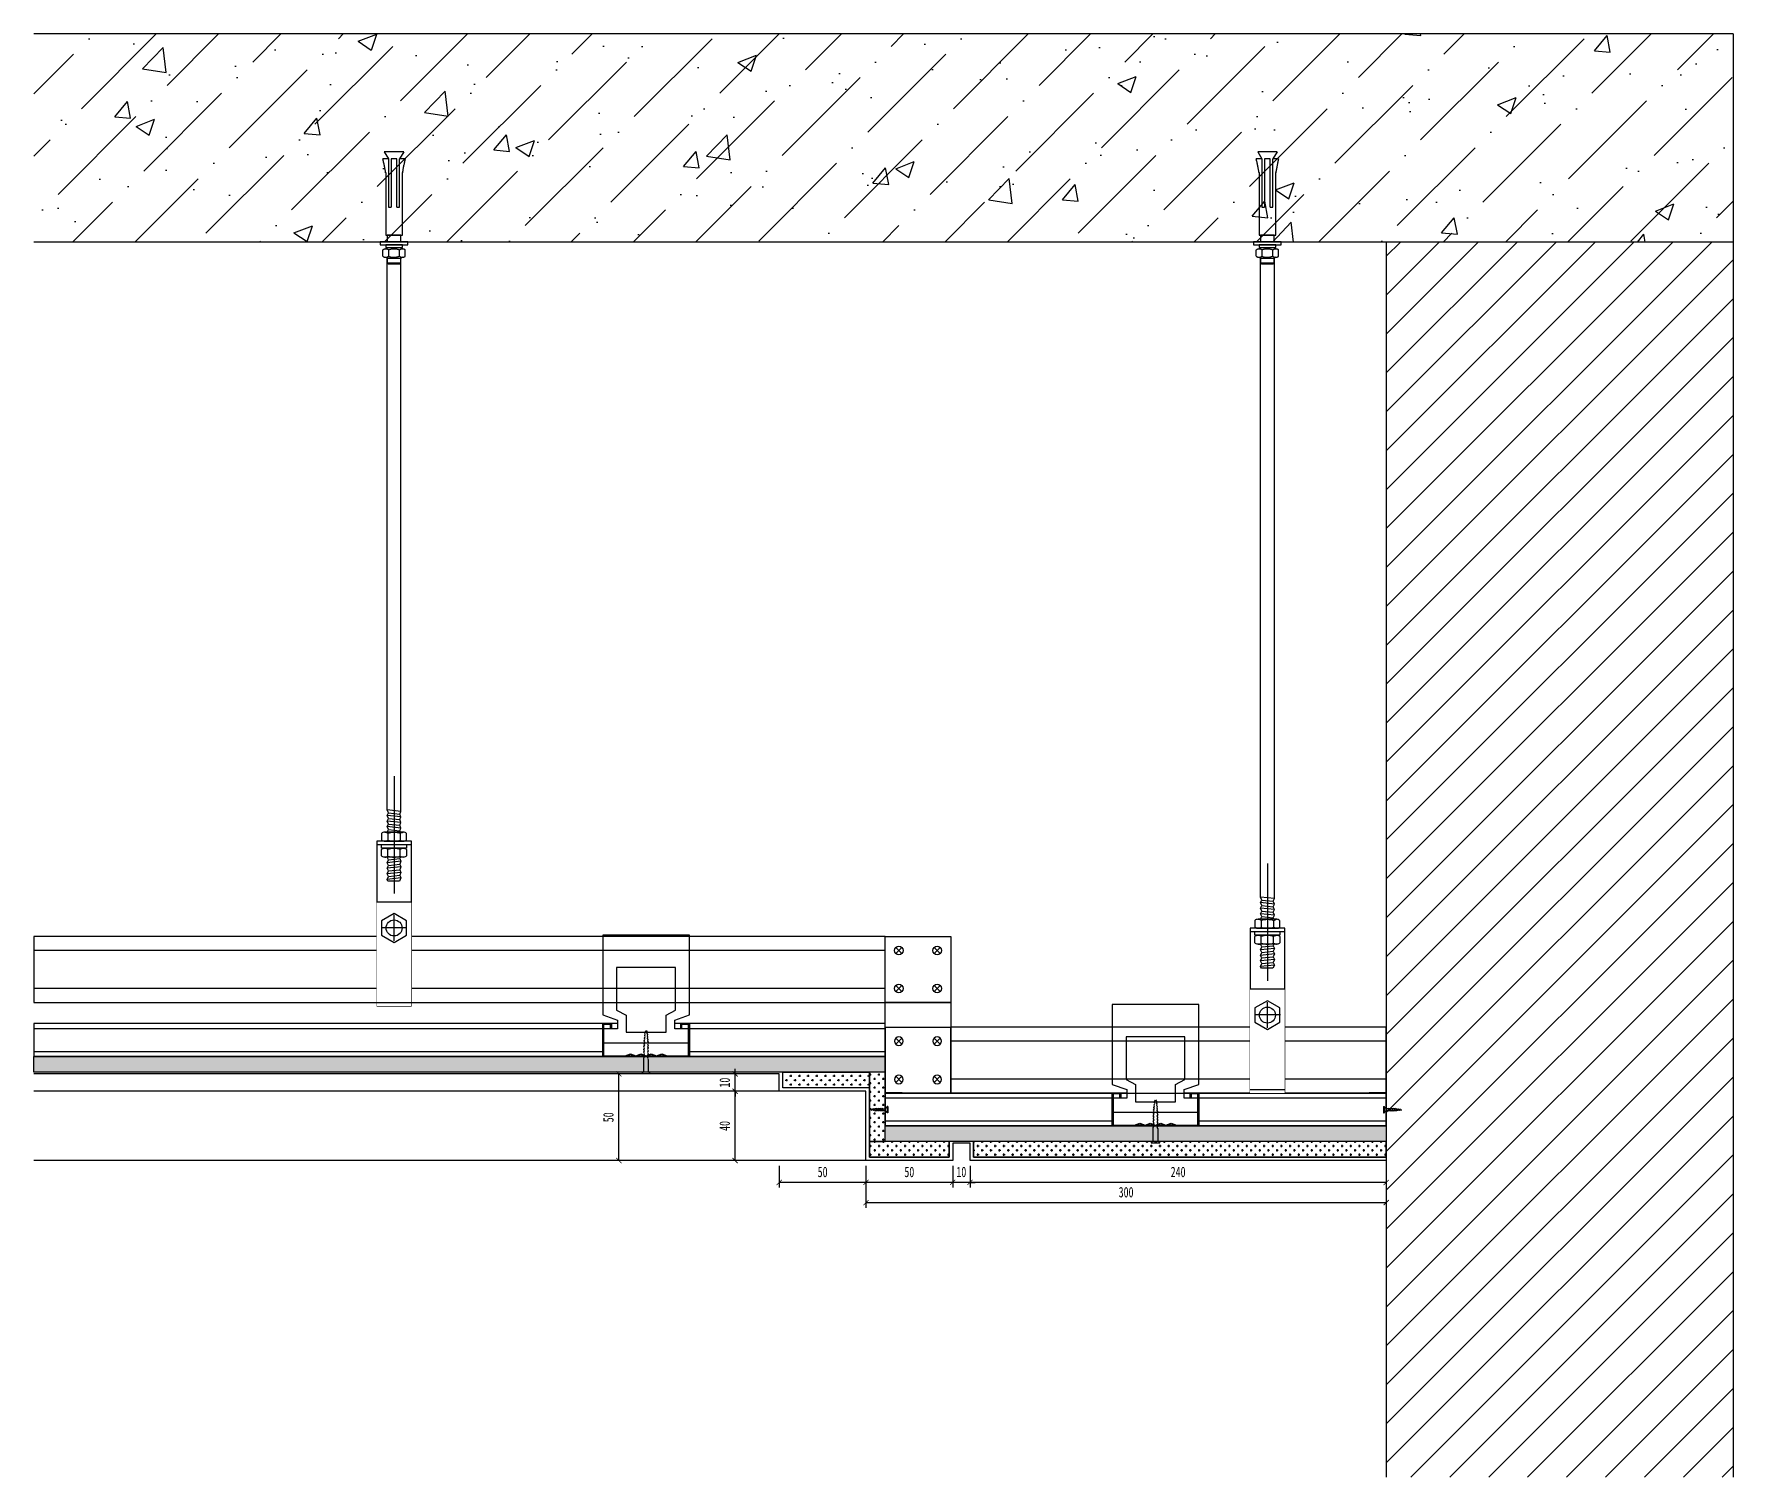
# Model space of a CAD drawing. Header units: millimetres. Extents: x 413534 to 445094, y -245300 to -235817.
# Drawn here: x 427198 to 428177, y -238644 to -237811 of the extents above; entities that cross this region are included whole.
import ezdxf

# ---------------------------------------------------------------- set-up
doc = ezdxf.new("R2010")
doc.units = ezdxf.units.MM
doc.header["$LTSCALE"] = 150
doc.header["$MEASUREMENT"] = 0
for name, pattern in [('CENTER', [50.8, 31.75, -6.35, 6.35, -6.35]), ('DASH', [0.35, 0.25, -0.1]), ('DASHEDX2', [38.1, 25.4, -12.7])]:
    doc.linetypes.add(name, pattern=pattern)
doc.layers.get('Defpoints').update_dxf_attribs({"color": 6})
for name, color, linetype in [('4-Fine(立面细线)', 251, 'Continuous'), ('D-节点填充', 250, 'Continuous'), ('D-造型细线', 146, 'Continuous'), ('E-楼板、墙体', 6, 'Continuous'), ('E-立面造型线', 3, 'Continuous'), ('E-顶面轮廓线', 4, 'Continuous')]:
    doc.layers.add(name, color=color, linetype=linetype)
doc.styles.add('DIM', font='', dxfattribs={"width": 0.7})
doc.styles.get('DIM').set_extended_font_data('SimSun')
doc.dimstyles.new('3', dxfattribs={"dimscale": 3, "dimtxt": 2, "dimasz": 1, "dimexe": 1, "dimexo": 1, "dimgap": 1, "dimtad": 1, "dimdec": 0, "dimzin": 0, "dimdsep": 46, "dimtxsty": 'DIM', "dimblk": 'ARCHTICK', "dimcen": 0, "dimclrd": 5, "dimclre": 5, "dimclrt": 35, "dimadec": 0, "dimazin": 0, "dimtfac": 0.5, "dimtdec": 0, "dimtix": 1, "dimtmove": 2, "dimatfit": 2, "dimldrblk": 'A', "dimfxl": 0, "dimtolj": 1, "dimtzin": 0, "dimlwd": -1, "dimlwe": -1, "dimarcsym": 0})

# ---------------------------------------------------------------- blocks, each defined once
blk = doc.blocks.new('*U39')
at = {"layer": 'D-节点填充'}
h = blk.add_hatch(dxfattribs=at)
h.set_pattern_fill('CROSS,_O', color=256, scale=10)
h.set_pattern_definition([(0, (432.3476, 412.277), (2.5, 2.5), [1.25, -3.75]), (90, (432.9726, 411.652), (-2.5, 2.5), [1.25, -3.75])])
h.paths.add_polyline_path([(0, 9), (0, 0), (289, 0), (289, 9)])
blk.add_lwpolyline([(0, 9), (0, 0), (289, 0), (289, 9)], close=True)
blk = doc.blocks.new('*U37')
at = {"layer": 'D-节点填充'}
h = blk.add_hatch(dxfattribs=at)
h.set_pattern_fill('CROSS,_O', color=256, scale=10)
h.set_pattern_definition([(0, (634.1236, 412.277), (2.5, 2.5), [1.25, -3.75]), (90, (634.7486, 411.652), (-2.5, 2.5), [1.25, -3.75])])
h.paths.add_polyline_path([(0, 9), (0, 0), (490.78, 0), (490.78, 9)])
blk.add_lwpolyline([(0, 9), (0, 0), (490.78, 0), (490.78, 9)], close=True)
blk = doc.blocks.new('*U38')
at = {"layer": 'D-节点填充'}
h = blk.add_hatch(dxfattribs=at)
h.set_pattern_fill('CROSS,_O', color=256, scale=10)
h.set_pattern_definition([(0, (193.3464, 412.277), (2.5, 2.5), [1.25, -3.75]), (90, (193.9714, 411.652), (-2.5, 2.5), [1.25, -3.75])])
h.paths.add_polyline_path([(0, 9), (0, 0), (50, 0), (50, 9)])
blk.add_lwpolyline([(0, 9), (0, 0), (50, 0), (50, 9)], close=True)
blk = doc.blocks.new('*U40')
at = {"layer": 'D-节点填充'}
h = blk.add_hatch(dxfattribs=at)
h.set_pattern_fill('CROSS,_O', color=256, scale=10)
h.set_pattern_definition([(0, (183.3464, 412.277), (2.5, 2.5), [1.25, -3.75]), (90, (183.9714, 411.652), (-2.5, 2.5), [1.25, -3.75])])
h.paths.add_polyline_path([(0, 9), (0, 0), (40, 0), (40, 9)])
blk.add_lwpolyline([(0, 9), (0, 0), (40, 0), (40, 9)], close=True)
blk = doc.blocks.new('*U41')
at = {"layer": 'D-节点填充'}
h = blk.add_hatch(dxfattribs=at)
h.set_pattern_fill('CROSS,_O', color=256, scale=10)
h.set_pattern_definition([(0, (189.3464, 412.277), (2.5, 2.5), [1.25, -3.75]), (90, (189.9714, 411.652), (-2.5, 2.5), [1.25, -3.75])])
h.paths.add_polyline_path([(0, 9), (0, 0), (46, 0), (46, 9)])
blk.add_lwpolyline([(0, 9), (0, 0), (46, 0), (46, 9)], close=True)
blk = doc.blocks.new('*U42')
at = {"layer": 'D-节点填充'}
h = blk.add_hatch(dxfattribs=at)
h.set_pattern_fill('CROSS,_O', color=256, scale=10)
h.set_pattern_definition([(0, (381.3476, 412.277), (2.5, 2.5), [1.25, -3.75]), (90, (381.9726, 411.652), (-2.5, 2.5), [1.25, -3.75])])
h.paths.add_polyline_path([(0, 9), (0, 0), (238, 0), (238, 9)])
blk.add_lwpolyline([(0, 9), (0, 0), (238, 0), (238, 9)], close=True)
blk = doc.blocks.new('*U43')
blk.add_lwpolyline([(0, 0), (490.78, 0), (490.78, 19), (0, 19)], close=True)
at = {"color": 251, "linetype": 'DASH', "ltscale": 25}
for points in [[(490.78, 16), (0, 16)], [(0, 3), (490.78, 3)]]:
    blk.add_lwpolyline(points, dxfattribs=at)
blk = doc.blocks.new('A$C2A732D7B')
blk.add_wipeout([(25, 10), (25, 29), (20, 29), (20, 26), (16.5, 25.99), (16.5, 31), (25, 34), (25, 80), (-25, 80), (-25, 34), (-16.5, 31), (-16.5, 26), (-20, 26), (-20, 29), (-25, 29), (-25, 10), (-12, 10), (-9, 11), (-6, 10), (-3, 11), (0, 10), (3, 11), (6, 10), (9, 11), (12, 10)])
for points in [[(-25, 80), (-25, 34), (-16.5, 31), (-16.5, 26), (-24.5, 26), (-24.5, 18), (24.5, 18), (24.5, 26), (16.5, 26), (16.5, 31), (25, 34), (25, 80)], [(20.5, 26), (20, 26), (20, 29), (25, 29), (25, 10), (12, 10), (9, 11), (6, 10), (3, 11), (0, 10), (-3, 11), (-6, 10), (-9, 11), (-12, 10), (-25, 10), (-25, 29), (-20, 29), (-20, 26), (-20.5, 26), (-20.5, 28.5), (-24.5, 28.5), (-24.5, 10.5), (-12.08, 10.5), (-9, 11.53), (-6, 10.53), (-3, 11.53), (0, 10.53), (3, 11.53), (6, 10.53), (9, 11.53), (12.08, 10.5), (24.5, 10.5), (24.5, 28.5), (20.5, 28.5)]]:
    blk.add_lwpolyline(points, close=True)
at = {"color": 251}
blk.add_lwpolyline([(-17, 61.32), (-17, 36.86), (-11.5, 33.86), (-11.5, 24), (11.5, 24), (11.5, 33.86), (17, 36.86), (17, 61.32)], close=True, dxfattribs=at)
at = {"color": 251, "ltscale": 0.1}
blk.add_lwpolyline([(-1.17, 17.46), (-0.71, 18.43), (-1.07, 19.07), (-0.65, 20.01), (-0.91, 20.65), (-0.6, 21.51), (-0.8, 22.17), (-0.48, 23.03), (-0.73, 23.67), (0, 25), (0.64, 24.18), (0.47, 23.38), (0.75, 22.74), (0.55, 21.93), (0.87, 21.31), (0.7, 20.51), (1.03, 19.85), (0.74, 18.96), (1.16, 18.31), (0.77, 17.35), (1.25, 16.67), (0.86, 15.7), (1.25, 15), (0.83, 14.04), (1.25, 13.33), (0.83, 12.37), (1.25, 11.67), (0.83, 10.7), (1.25, 9.99), (0.83, 9.06), (1.25, 8.33), (1.25, 1.38), (2.5, 0), (-2.5, 0), (-1.25, 1.38), (-1.25, 9.14), (-1.25, 9.14), (-0.83, 10.1), (-1.25, 10.8), (-0.83, 11.77), (-1.25, 12.47), (-0.83, 13.44), (-1.25, 14.14), (-0.83, 15.13), (-1.25, 15.82), (-0.74, 16.79)], close=True, dxfattribs=at)
blk = doc.blocks.new('*U44')
at = {"color": 251, "linetype": 'DASH', "ltscale": 25}
for p, q in [((0, 30), (490.78, 30)), ((0, 8), (490.78, 8))]:
    blk.add_line(p, q, dxfattribs=at)
blk.add_lwpolyline([(0, 38), (490.78, 38), (490.78, 0), (0, 0)], close=True)
blk = doc.blocks.new('*U31')
at = {"ltscale": 0.3}
for p, q in [((-4, 111), (-4, 428.64)), ((4, 110.2), (4, 428.64))]:
    blk.add_line(p, q, dxfattribs=at)
for p, q in [((4, 110.2), (-4, 111)), ((4, 107), (-4, 107.8)), ((-3.24, 109.32), (3.24, 108.67)), ((4, 103.8), (-4, 104.6)), ((4, 100.6), (-4, 101.4)), ((-3.24, 106.12), (3.24, 105.47)), ((-3.24, 102.92), (3.24, 102.27)), ((-3.24, 99.72), (3.24, 99.07)), ((10, 91), (-10, 91)), ((-3.6, 97.57), (-3.6, 93.62)), ((-3.6, 84.43), (-3.6, 88.38)), ((3.6, 97.57), (3.6, 93.62)), ((3.6, 84.43), (3.6, 88.38)), ((4, 81.4), (-4, 80.6)), ((-3.24, 82.28), (3.24, 82.93)), ((-3.24, 79.08), (3.24, 79.73)), ((4, 78.2), (-4, 77.4)), ((4, 75), (-4, 74.2)), ((4, 71.8), (-4, 71)), ((3.18, 70), (-3.5, 70)), ((-3.24, 75.88), (3.24, 76.53)), ((-3.24, 72.68), (3.24, 73.33))]:
    blk.add_line(p, q)
for points in [[(-4, 98.2), (-3.24, 99.72), (-4, 101.4), (-3.24, 102.92), (-4, 104.6), (-3.24, 106.12), (-4, 107.8), (-3.24, 109.32), (-4, 111)], [(3.64, 98.2), (3.24, 99.07), (4, 100.6), (3.24, 102.27), (4, 103.8), (3.24, 105.47), (4, 107), (3.24, 108.67), (4, 110.2)], [(7.2, 91), (7.2, 89), (-7.2, 89), (-7.2, 91)], [(-3.5, 70), (-4, 71), (-3.24, 72.68), (-4, 74.2), (-3.24, 75.88), (-4, 77.4), (-3.24, 79.08), (-4, 80.6), (-3.24, 82.28), (-4, 83.8)], [(3.64, 83.8), (3.24, 82.93), (4, 81.4), (3.24, 79.73), (4, 78.2), (3.24, 76.53), (4, 75), (3.24, 73.33), (4, 71.8), (3.18, 70)]]:
    blk.add_lwpolyline(points)
for points in [[(3.64, 98.2), (-4, 98.2), (-5.42, 98.2, 0.22641), (-7.2, 97.47), (-7.2, 93.73, 0.193582), (-5.26, 93), (-3.4, 93), (3.4, 93), (5.26, 93, 0.201578), (7.2, 93.73), (7.2, 97.47, 0.203722), (5.42, 98.2)], [(3.64, 83.8), (-4, 83.8), (-5.42, 83.8, -0.22641), (-7.2, 84.53), (-7.2, 88.27, -0.193582), (-5.27, 89), (-3.4, 89), (3.4, 89), (5.26, 89, -0.201578), (7.2, 88.27), (7.2, 84.53, -0.203722), (5.42, 83.8)]]:
    blk.add_lwpolyline(points, format="xyb", close=True)
for points in [[(-5.26, 98.2, -0.219294), (-3.6, 97.57, -0.173205), (3.6, 97.57, -0.102242), (5.26, 98.2)], [(-5.27, 89, -0.219294), (-3.6, 88.38, -0.173205), (3.6, 88.38, -0.102242), (5.26, 89)], [(-5.26, 93, 0.219294), (-3.6, 93.62, 0.173205), (3.6, 93.62, 0.102242), (5.26, 93)], [(-5.27, 83.8, 0.219294), (-3.6, 84.43, 0.173205), (3.6, 84.43, 0.102242), (5.26, 83.8)]]:
    blk.add_lwpolyline(points, format="xyb")
blk.add_lwpolyline([(10, -2), (10, 93), (-10, 93), (-10, -2)], close=True)
blk.add_wipeout([(-10, 58), (10, 58), (10, -2), (-10, -2)])
at = {"color": 251, "linetype": 'CENTER', "ltscale": 3}
for p, q in [((0, 130.44), (0, 62.8)), ((0, 35.55), (0, 50.45)), ((7.45, 43), (-7.45, 43))]:
    blk.add_line(p, q, dxfattribs=at)
blk.add_line((-10, 58), (10, 58))
at = {"color": 251, "linetype": 'DASH', "ltscale": 15}
blk.add_line((-10, 0), (10, 0), dxfattribs=at)
blk.add_lwpolyline([(0, 51.26), (-7.2, 47.1), (-7.2, 38.78), (0, 34.62), (7.2, 38.78), (7.2, 47.1)], close=True)
blk.add_circle((0, 42.94), 4.62)
blk = doc.blocks.new('g434t')
at = {"layer": '4-Fine(立面细线)', "color": 251, "linetype": 'DASHEDX2', "ltscale": 0.02}
for p, q in [((2366.1, 1133.6), (2366.1, 1119.6)), ((2366.1, 1133.6), (2371.1, 1130.6)), ((2371.1, 1134.6), (2371.1, 1130.6)), ((2406.1, 1130.6), (2371.1, 1130.6)), ((2406.1, 1128.6), (2371.1, 1128.6)), ((2371.1, 1128.6), (2371.1, 1124.6)), ((2426.1, 1132.6), (2381.1, 1132.6)), ((2406.1, 1128.6), (2406.1, 1130.6)), ((2426.1, 1120.6), (2426.1, 1132.6)), ((2436.1, 1132.6), (2435.1, 1132)), ((2441.5, 1134.6), (2436.8, 1134.6)), ((2441.4, 1130.6), (2436.8, 1130.6)), ((2442.1, 1132.6), (2443.1, 1131.6)), ((2446.1, 1131.6), (2443.1, 1131.6)), ((2443.1, 1131.6), (2443.1, 1121.6)), ((2447.1, 1130.6), (2446.1, 1131.6)), ((2446.1, 1121.6), (2446.1, 1131.6)), ((2447.1, 1130.6), (2447.1, 1122.6)), ((2366.1, 1119.6), (2371.1, 1122.6)), ((2371.1, 1124.6), (2406.1, 1124.6)), ((2371.1, 1122.6), (2406.1, 1122.6)), ((2371.1, 1122.6), (2371.1, 1118.6)), ((2381.1, 1120.6), (2426.1, 1120.6)), ((2406.1, 1122.6), (2406.1, 1124.6)), ((2436.1, 1120.6), (2435.1, 1121.2)), ((2436.8, 1122.6), (2441.5, 1122.6)), ((2441.4, 1118.6), (2436.8, 1118.6)), ((2442.1, 1120.6), (2443.1, 1121.6)), ((2443.1, 1121.6), (2446.1, 1121.6)), ((2447.1, 1122.6), (2446.1, 1121.6))]:
    blk.add_line(p, q, dxfattribs=at)
for points in [[(2431.1, 1121.6), (2431.1, 1131.6), (2426.1, 1131.6), (2426.1, 1121.6)], [(2431.1, 1116.6), (2433.1, 1116.6), (2433.1, 1136.6), (2431.1, 1136.6)], [(2433.1, 1120.6), (2435.1, 1120.6), (2435.1, 1132.6), (2433.1, 1132.6)]]:
    blk.add_lwpolyline(points, close=True, dxfattribs=at)
for centre, radius, start, end in [((2405.9, 1282.3), 151.7, 256.7643, 260.6158), ((2439.5, 1132.7), 3.34, 144.3427, 217.9547), ((2448.4, 1126.5), 12.2, 160.3368, 198.504), ((2438.8, 1132.7), 3.34, 322.0453, 35.6573), ((2429.9, 1126.5), 12.2, 341.496, 19.6632), ((2405.9, 970.9), 151.7, 99.3842, 103.2357), ((2439.5, 1120.7), 3.34, 144.3427, 217.9547), ((2438.8, 1120.7), 3.34, 322.0453, 35.6573)]:
    blk.add_arc(centre, radius, start, end, dxfattribs=at)
blk = doc.blocks.new('*U46')
blk.add_lwpolyline([(0, 0), (289, 0), (289, 19), (0, 19)], close=True)
at = {"color": 251, "linetype": 'DASH', "ltscale": 25}
for points in [[(289, 16), (0, 16)], [(0, 3), (289, 3)]]:
    blk.add_lwpolyline(points, dxfattribs=at)
blk = doc.blocks.new('A$C0A182371')
at = {"color": 251}
for p, q in [((6.23, 28.23), (9.77, 31.77)), ((6.23, 31.77), (9.77, 28.23)), ((28.23, 28.23), (31.77, 31.77)), ((28.23, 31.77), (31.77, 28.23)), ((6.23, 6.23), (9.77, 9.77)), ((6.23, 9.77), (9.77, 6.23)), ((28.23, 6.23), (31.77, 9.77)), ((28.23, 9.77), (31.77, 6.23))]:
    blk.add_line(p, q, dxfattribs=at)
blk.add_lwpolyline([(0, 38), (38, 38), (38, 0), (0, 0)], close=True)
for centre in [(8, 30), (30, 30), (8, 8), (30, 8)]:
    blk.add_circle(centre, 2.5)
blk = doc.blocks.new('*U47')
at = {"color": 251, "linetype": 'DASH', "ltscale": 25}
for p, q in [((0, 30), (251, 30)), ((0, 8), (251, 8))]:
    blk.add_line(p, q, dxfattribs=at)
blk.add_lwpolyline([(0, 38), (251, 38), (251, 0), (0, 0)], close=True)
blk = doc.blocks.new('QBLOCK2009062415473686')
at = {"color": 251}
for p, q in [((-1.7, 1.6), (-1.4, 1.8)), ((-1.7, 1.6), (-1.4, 1.8)), ((-1.7, 1.6), (-1.4, 1.4)), ((-1.7, 1.6), (-1.4, 1.4)), ((-1.5, 3.5), (-1.2, 3.7)), ((-1.5, 3.5), (-1.2, 3.3)), ((-1.4, 1.4), (1.3, 2.3)), ((-1.4, -0.7), (1.3, 0.2)), ((-1.2, 3.3), (1, 4)), ((-1.1, 5.5), (-0.9, 5.7)), ((-1.1, 5.5), (-0.9, 5.3)), ((-1, 2.6), (-0.9, 3.4)), ((-1, 1.8), (-1, 2.6)), ((-1, -0.2), (-1, 1.5)), ((-0.9, 5.3), (0.7, 5.8)), ((-0.8, 3.8), (-0.6, 5.4)), ((-0.7, 7.5), (-0.5, 7.7)), ((-0.7, 7.5), (-0.5, 7.3)), ((-0.6, 5.8), (-0.4, 7.3)), ((-0.5, 7.3), (0.4, 7.6)), ((-0.3, 7.7), (-0.1, 9.8)), ((0.2, 7.9), (-0.1, 9.8)), ((0.4, 6.1), (0.2, 7.5)), ((0.7, 7.7), (0.4, 8)), ((0.7, 7.7), (0.4, 7.6)), ((0.6, 4.3), (0.4, 5.7)), ((1, 5.9), (0.7, 6.2)), ((1, 5.9), (0.7, 5.8)), ((0.8, 2.6), (0.7, 3.9)), ((0.8, 2.6), (0.8, 2.4)), ((0.8, 2.1), (0.8, 0.5)), ((0.8, 0.1), (0.8, -1.6)), ((1.3, 4.2), (1, 4.4)), ((1.3, 4.2), (1, 4)), ((1.5, 2.4), (1.3, 2.7)), ((1.5, 2.4), (1.3, 2.7)), ((1.5, 2.4), (1.3, 2.3)), ((1.5, 2.4), (1.3, 2.3)), ((1.5, 0.3), (1.3, 0.6)), ((1.5, 0.3), (1.3, 0.2)), ((-3.4, -9.8), (-3.4, -9)), ((3.4, -9), (-3.4, -9)), ((3.4, -9.8), (-3.4, -9.8)), ((-1.7, -0.5), (-1.4, -0.3)), ((-1.7, -0.5), (-1.4, -0.7)), ((-1.7, -2.5), (-1.4, -2.4)), ((-1.7, -2.5), (-1.4, -2.4)), ((-1.7, -2.5), (-1.4, -2.8)), ((-1.7, -2.5), (-1.4, -2.8)), ((-1.7, -4.6), (-1.4, -4.5)), ((-1.7, -4.6), (-1.4, -4.9)), ((-1.4, -2.8), (1.3, -1.9)), ((-1.4, -2.8), (1.3, -1.9)), ((-1.4, -4.9), (1.3, -4)), ((-1, -2.2), (-1, -0.6)), ((-1, -4.3), (-1, -2.6)), ((-0.9, -5.4), (-1, -4.7)), ((0.8, -1.4), (0.8, -1.6)), ((0.8, -2), (0.8, -3.7)), ((0.8, -4.1), (0.9, -5.4)), ((1.5, -1.7), (1.3, -1.5)), ((1.5, -1.7), (1.3, -1.5)), ((1.5, -1.7), (1.3, -1.9)), ((1.5, -1.7), (1.3, -1.9)), ((1.5, -3.8), (1.3, -3.6)), ((1.5, -3.8), (1.3, -4)), ((3.4, -9.8), (3.4, -9))]:
    blk.add_line(p, q, dxfattribs=at)
for centre, start, end in [((-4.8, -5.3), 291.3837, 359.0609), ((4.8, -5.3), 180.9392, 248.6164)]:
    blk.add_arc(centre, 3.94, start, end, dxfattribs=at)
blk = doc.blocks.new('*U48')
at = {"ltscale": 0.3}
for p, q in [((-4, 111), (-4, 479.29)), ((4, 110.2), (4, 479.29))]:
    blk.add_line(p, q, dxfattribs=at)
for p, q in [((4, 110.2), (-4, 111)), ((4, 107), (-4, 107.8)), ((-3.24, 109.32), (3.24, 108.67)), ((4, 103.8), (-4, 104.6)), ((4, 100.6), (-4, 101.4)), ((-3.24, 106.12), (3.24, 105.47)), ((-3.24, 102.92), (3.24, 102.27)), ((-3.24, 99.72), (3.24, 99.07)), ((10, 91), (-10, 91)), ((-3.6, 97.57), (-3.6, 93.62)), ((-3.6, 84.43), (-3.6, 88.38)), ((3.6, 97.57), (3.6, 93.62)), ((3.6, 84.43), (3.6, 88.38)), ((4, 81.4), (-4, 80.6)), ((-3.24, 82.28), (3.24, 82.93)), ((-3.24, 79.08), (3.24, 79.73)), ((4, 78.2), (-4, 77.4)), ((4, 75), (-4, 74.2)), ((4, 71.8), (-4, 71)), ((3.18, 70), (-3.5, 70)), ((-3.24, 75.88), (3.24, 76.53)), ((-3.24, 72.68), (3.24, 73.33))]:
    blk.add_line(p, q)
for points in [[(-4, 98.2), (-3.24, 99.72), (-4, 101.4), (-3.24, 102.92), (-4, 104.6), (-3.24, 106.12), (-4, 107.8), (-3.24, 109.32), (-4, 111)], [(3.64, 98.2), (3.24, 99.07), (4, 100.6), (3.24, 102.27), (4, 103.8), (3.24, 105.47), (4, 107), (3.24, 108.67), (4, 110.2)], [(7.2, 91), (7.2, 89), (-7.2, 89), (-7.2, 91)], [(-3.5, 70), (-4, 71), (-3.24, 72.68), (-4, 74.2), (-3.24, 75.88), (-4, 77.4), (-3.24, 79.08), (-4, 80.6), (-3.24, 82.28), (-4, 83.8)], [(3.64, 83.8), (3.24, 82.93), (4, 81.4), (3.24, 79.73), (4, 78.2), (3.24, 76.53), (4, 75), (3.24, 73.33), (4, 71.8), (3.18, 70)]]:
    blk.add_lwpolyline(points)
for points in [[(3.64, 98.2), (-4, 98.2), (-5.42, 98.2, 0.22641), (-7.2, 97.47), (-7.2, 93.73, 0.193582), (-5.26, 93), (-3.4, 93), (3.4, 93), (5.26, 93, 0.201578), (7.2, 93.73), (7.2, 97.47, 0.203722), (5.42, 98.2)], [(3.64, 83.8), (-4, 83.8), (-5.42, 83.8, -0.22641), (-7.2, 84.53), (-7.2, 88.27, -0.193582), (-5.27, 89), (-3.4, 89), (3.4, 89), (5.26, 89, -0.201578), (7.2, 88.27), (7.2, 84.53, -0.203722), (5.42, 83.8)]]:
    blk.add_lwpolyline(points, format="xyb", close=True)
for points in [[(-5.26, 98.2, -0.219294), (-3.6, 97.57, -0.173205), (3.6, 97.57, -0.102242), (5.26, 98.2)], [(-5.27, 89, -0.219294), (-3.6, 88.38, -0.173205), (3.6, 88.38, -0.102242), (5.26, 89)], [(-5.26, 93, 0.219294), (-3.6, 93.62, 0.173205), (3.6, 93.62, 0.102242), (5.26, 93)], [(-5.27, 83.8, 0.219294), (-3.6, 84.43, 0.173205), (3.6, 84.43, 0.102242), (5.26, 83.8)]]:
    blk.add_lwpolyline(points, format="xyb")
blk.add_lwpolyline([(10, -2), (10, 93), (-10, 93), (-10, -2)], close=True)
blk.add_wipeout([(-10, 58), (10, 58), (10, -2), (-10, -2)])
at = {"color": 251, "linetype": 'CENTER', "ltscale": 3}
for p, q in [((0, 130.44), (0, 62.8)), ((0, 35.55), (0, 50.45)), ((7.45, 43), (-7.45, 43))]:
    blk.add_line(p, q, dxfattribs=at)
blk.add_line((-10, 58), (10, 58))
at = {"color": 251, "linetype": 'DASH', "ltscale": 15}
blk.add_line((-10, 0), (10, 0), dxfattribs=at)
blk.add_lwpolyline([(0, 51.26), (-7.2, 47.1), (-7.2, 38.78), (0, 34.62), (7.2, 38.78), (7.2, 47.1)], close=True)
blk.add_circle((0, 42.94), 4.62)
blk = doc.blocks.new('_ARCHTICK')
at = {"color": 0, "linetype": 'ByBlock', "const_width": 0.15}
blk.add_lwpolyline([(-0.5, -0.5), (0.5, 0.5)], dxfattribs=at)
blk = doc.blocks.new('*D65')
at = {"color": 5}
for p, q in [((427727.38, -238464.19), (427727.38, -238476.76)), ((427737.38, -238464.19), (427737.38, -238476.76)), ((427727.38, -238473.76), (427724.38, -238473.76)), ((427737.38, -238473.76), (427727.38, -238473.76)), ((427737.38, -238473.76), (427740.38, -238473.76))]:
    blk.add_line(p, q, dxfattribs=at)
at = {"layer": 'Defpoints', "color": 0}
for p in [(427727.38, -238461.19, 0), (427737.38, -238461.19, 0), (427727.38, -238473.76)]:
    blk.add_point(p, dxfattribs=at)
at = {"color": 5, "xscale": 3, "yscale": 3, "zscale": 3}
blk.add_blockref('_ARCHTICK', (427727.38, -238473.76), dxfattribs=at)
at = {"color": 5, "xscale": 3, "yscale": 3, "zscale": 3, "rotation": 180}
blk.add_blockref('_ARCHTICK', (427737.38, -238473.76), dxfattribs=at)
at = {"color": 35, "insert": (427732.38, -238467.76), "char_height": 6, "attachment_point": 5, "style": 'DIM'}
blk.add_mtext('\\A1;10', dxfattribs=at)
blk = doc.blocks.new('A')
at = {"color": 1}
for p, q in [((-0.37, 0), (-2.13, 0)), ((-1.44, 1.15), (-1.09, 1.44)), ((-1.44, 1.15), (-0.37, 0)), ((-1.44, -1.15), (-0.37, 0)), ((-1.09, 1.44), (0, 0)), ((-1.09, -1.44), (0, 0)), ((-1.44, -1.15), (-1.09, -1.44))]:
    blk.add_line(p, q, dxfattribs=at)
for points in [[(-1.44, 1.15), (-1.09, 1.44), (-0.37, 0), (0, 0)], [(-1.44, -1.15), (-1.09, -1.44), (-0.37, 0), (0, 0)]]:
    blk.add_solid(points, dxfattribs=at)
blk = doc.blocks.new('*D66')
at = {"color": 5}
for p, q in [((427677.38, -238464.19), (427677.38, -238476.76)), ((427727.38, -238464.19), (427727.38, -238476.76)), ((427727.38, -238473.76), (427677.38, -238473.76))]:
    blk.add_line(p, q, dxfattribs=at)
at = {"layer": 'Defpoints', "color": 0}
for p in [(427677.38, -238461.19, 0), (427727.38, -238461.19, 0), (427677.38, -238473.76)]:
    blk.add_point(p, dxfattribs=at)
at = {"color": 5, "xscale": 3, "yscale": 3, "zscale": 3, "rotation": 180}
blk.add_blockref('_ARCHTICK', (427677.38, -238473.76), dxfattribs=at)
at = {"color": 5, "xscale": 3, "yscale": 3, "zscale": 3}
blk.add_blockref('_ARCHTICK', (427727.38, -238473.76), dxfattribs=at)
at = {"color": 35, "insert": (427702.38, -238467.76), "char_height": 6, "attachment_point": 5, "style": 'DIM'}
blk.add_mtext('\\A1;50', dxfattribs=at)
blk = doc.blocks.new('*D67')
at = {"color": 5}
for p, q in [((427627.38, -238464.19), (427627.38, -238476.76)), ((427677.38, -238464.19), (427677.38, -238476.76)), ((427677.38, -238473.76), (427627.38, -238473.76))]:
    blk.add_line(p, q, dxfattribs=at)
at = {"layer": 'Defpoints', "color": 0}
for p in [(427627.38, -238461.19), (427677.38, -238461.19, 0), (427627.38, -238473.76)]:
    blk.add_point(p, dxfattribs=at)
at = {"color": 5, "xscale": 3, "yscale": 3, "zscale": 3, "rotation": 180}
blk.add_blockref('_ARCHTICK', (427627.38, -238473.76), dxfattribs=at)
at = {"color": 5, "xscale": 3, "yscale": 3, "zscale": 3}
blk.add_blockref('_ARCHTICK', (427677.38, -238473.76), dxfattribs=at)
at = {"color": 35, "insert": (427652.38, -238467.76), "char_height": 6, "attachment_point": 5, "style": 'DIM'}
blk.add_mtext('\\A1;50', dxfattribs=at)
blk = doc.blocks.new('*D68')
at = {"color": 5}
for p, q in [((427619.94, -238421.19), (427598.94, -238421.19)), ((427601.94, -238461.19), (427601.94, -238421.19)), ((427619.94, -238461.19), (427598.94, -238461.19))]:
    blk.add_line(p, q, dxfattribs=at)
at = {"layer": 'Defpoints', "color": 0}
for p in [(427601.94, -238421.19), (427677.38, -238421.19, 0), (427677.38, -238461.19, 0)]:
    blk.add_point(p, dxfattribs=at)
at = {"color": 5, "xscale": 3, "yscale": 3, "zscale": 3}
for p, rotation in [((427601.94, -238421.19), 90), ((427601.94, -238461.19), 270)]:
    blk.add_blockref('_ARCHTICK', p, dxfattribs=dict(at, rotation=rotation))
at = {"color": 35, "insert": (427595.94, -238441.19), "char_height": 6, "attachment_point": 5, "rotation": 90, "style": 'DIM'}
blk.add_mtext('\\A1;40', dxfattribs=at)
blk = doc.blocks.new('*D69')
at = {"color": 5}
for p, q in [((427601.94, -238411.19), (427601.94, -238408.19)), ((427619.94, -238411.19), (427598.94, -238411.19)), ((427601.94, -238421.19), (427601.94, -238411.19)), ((427619.94, -238421.19), (427598.94, -238421.19)), ((427601.94, -238421.19), (427601.94, -238424.19))]:
    blk.add_line(p, q, dxfattribs=at)
at = {"layer": 'Defpoints', "color": 0}
for p in [(427601.94, -238411.19), (427627.38, -238411.19, 0), (427677.38, -238421.19, 0)]:
    blk.add_point(p, dxfattribs=at)
at = {"color": 5, "xscale": 3, "yscale": 3, "zscale": 3}
for p, rotation in [((427601.94, -238411.19), 270), ((427601.94, -238421.19), 90)]:
    blk.add_blockref('_ARCHTICK', p, dxfattribs=dict(at, rotation=rotation))
at = {"color": 35, "insert": (427595.94, -238416.19), "char_height": 6, "attachment_point": 5, "rotation": 90, "style": 'DIM'}
blk.add_mtext('\\A1;10', dxfattribs=at)
blk = doc.blocks.new('*D70')
at = {"color": 5}
for p, q in [((427552.87, -238411.19), (427531.87, -238411.19)), ((427534.87, -238461.19), (427534.87, -238411.19)), ((427552.87, -238461.19), (427531.87, -238461.19))]:
    blk.add_line(p, q, dxfattribs=at)
at = {"layer": 'Defpoints', "color": 0}
for p in [(427534.87, -238411.19), (427584.74, -238411.19, 0), (427677.38, -238461.19, 0)]:
    blk.add_point(p, dxfattribs=at)
at = {"color": 5, "xscale": 3, "yscale": 3, "zscale": 3}
for p, rotation in [((427534.87, -238411.19), 90), ((427534.87, -238461.19), 270)]:
    blk.add_blockref('_ARCHTICK', p, dxfattribs=dict(at, rotation=rotation))
at = {"color": 35, "insert": (427528.87, -238436.19), "char_height": 6, "attachment_point": 5, "rotation": 90, "style": 'DIM'}
blk.add_mtext('\\A1;50', dxfattribs=at)
blk = doc.blocks.new('*D71')
at = {"color": 5}
for p, q in [((427737.38, -238464.19), (427737.38, -238476.76)), ((427977.38, -238464.19), (427977.38, -238476.76)), ((427977.38, -238473.76), (427737.38, -238473.76))]:
    blk.add_line(p, q, dxfattribs=at)
at = {"layer": 'Defpoints', "color": 0}
for p in [(427737.38, -238461.19, 0), (427977.38, -238461.19, 0), (427737.38, -238473.76)]:
    blk.add_point(p, dxfattribs=at)
at = {"color": 5, "xscale": 3, "yscale": 3, "zscale": 3, "rotation": 180}
blk.add_blockref('_ARCHTICK', (427737.38, -238473.76), dxfattribs=at)
at = {"color": 5, "xscale": 3, "yscale": 3, "zscale": 3}
blk.add_blockref('_ARCHTICK', (427977.38, -238473.76), dxfattribs=at)
at = {"color": 35, "insert": (427857.38, -238467.76), "char_height": 6, "attachment_point": 5, "style": 'DIM'}
blk.add_mtext('\\A1;240', dxfattribs=at)
blk = doc.blocks.new('*D72')
at = {"color": 5}
for p, q in [((427677.38, -238467.44), (427677.38, -238488.44)), ((427977.38, -238467.44), (427977.38, -238488.44)), ((427677.38, -238485.44), (427977.38, -238485.44))]:
    blk.add_line(p, q, dxfattribs=at)
at = {"layer": 'Defpoints', "color": 0}
for p in [(427677.38, -238421.19, 0), (427977.38, -238461.19), (427977.38, -238485.44)]:
    blk.add_point(p, dxfattribs=at)
at = {"color": 5, "xscale": 3, "yscale": 3, "zscale": 3, "rotation": 180}
blk.add_blockref('_ARCHTICK', (427677.38, -238485.44), dxfattribs=at)
at = {"color": 5, "xscale": 3, "yscale": 3, "zscale": 3}
blk.add_blockref('_ARCHTICK', (427977.38, -238485.44), dxfattribs=at)
at = {"color": 35, "insert": (427827.38, -238479.44), "char_height": 6, "attachment_point": 5, "style": 'DIM'}
blk.add_mtext('\\A1;300', dxfattribs=at)

msp = doc.modelspace()

# ---------------------------------------------------------------- hatches: boundary and pattern name
at = {"layer": 'D-节点填充'}
h = msp.add_hatch(dxfattribs=at)
h.set_pattern_fill('ANSI36', color=256, scale=8, style=0)
h.set_pattern_definition([(45, (426344.838, -238231.642), (13.4704, 49.3914), [63.5, -12.7, 0, -12.7])])
h.paths.add_polyline_path([(427197.6, -237811.31), (427197.6, -237931.31), (428177.38, -237931.31), (428177.38, -237811.31)])
h = msp.add_hatch(dxfattribs=at)
h.set_pattern_fill('AR-CONC', color=256, scale=0.6, style=0)
h.set_pattern_definition([(50, (426344.84, -238231.64), (109.311, -9.5635), [11.43, -125.73]), (355, (426344.84, -238231.64), (-21.146, 114.634), [9.144, -100.584]), (100.451, (426353.95, -238232.44), (88.1655, 105.07), [9.714, -106.854]), (46.184, (426344.84, -238201.16), (162.647, -25.225), [17.145, -188.595]), (96.636, (426358.39, -238203.26), (142.443, 148.455), [14.571, -160.281]), (351.184, (426344.84, -238201.16), (142.443, 148.455), [13.716, -150.876]), (21, (426360.08, -238208.78), (90.969, -61.3593), [11.43, -125.73]), (326, (426360.08, -238208.78), (37.081, 110.513), [9.144, -100.584]), (71.4514, (426367.66, -238213.9), (128.05, 49.154), [9.714, -106.854]), (37.5, (426344.838, -238231.64), (1.8532, 50.733), [0, -99.3648, 0, -102.108, 0, -100.965]), (7.5, (426344.84, -238231.64), (40.0918, 60.1083), [0, -58.2168, 0, -97.0788, 0, -38.481]), (327.5, (426310.853, -238231.64), (81.3544, -3.43725), [0, -38.1, 0, -118.872, 0, -157.734]), (317.5, (426295.61, -238231.64), (88.8775, 15.256), [0, -49.53, 0, -78.9432, 0, -112.014])])
h.paths.add_polyline_path([(427197.6, -237811.31), (427197.6, -237931.31), (428177.38, -237931.31), (428177.38, -237811.31)])
at = {"layer": 'D-节点填充', "ltscale": 0.15}
h = msp.add_hatch(dxfattribs=at)
h.set_pattern_fill('ANSI31', color=256, scale=10, style=0)
h.set_pattern_definition([(45, (158499.798, -122568.192), (-11.22532015, 11.22532015), [])])
h.paths.add_polyline_path([(427977.38, -238643.7), (428077.38, -238643.7), (428077.38, -237931.31), (427977.38, -237931.31)])
h.paths.add_polyline_path([(428077.38, -238643.7), (428177.38, -238643.7), (428177.38, -237931.31), (428077.38, -237931.31)])

# ---------------------------------------------------------------- linework, layer by layer
at = {"layer": 'D-造型细线'}
for p, q in [((427688.38, -238401.19, 0), (427197.6, -238401.19, 0)), ((427688.38, -238450.19, 0), (427688.38, -238401.19, 0)), ((427629.38, -238410.19, 0), (427197.6, -238410.19, 0)), ((427688.38, -238410.19, 0), (427629.38, -238410.19, 0)), ((427629.38, -238419.19, 0), (427629.38, -238410.19, 0)), ((427679.38, -238419.19, 0), (427629.38, -238419.19, 0)), ((427679.38, -238459.19, 0), (427679.38, -238410.19, 0)), ((427977.38, -238441.19, 0), (427688.38, -238441.19, 0)), ((427725.38, -238450.19, 0), (427679.38, -238450.19, 0)), ((427739.38, -238450.19, 0), (427725.38, -238450.19, 0)), ((427725.38, -238450.19, 0), (427725.38, -238459.19, 0)), ((427977.38, -238450.19, 0), (427739.38, -238450.19, 0)), ((427739.38, -238459.19, 0), (427739.38, -238450.19, 0)), ((427725.38, -238459.19, 0), (427679.38, -238459.19, 0)), ((427977.38, -238459.19, 0), (427739.38, -238459.19, 0))]:
    msp.add_line(p, q, dxfattribs=at)
at = {"layer": 'D-造型细线', "elevation": 0}
msp.add_lwpolyline([(427688.38, -238369.94), (427726.38, -238369.94), (427726.38, -238384.33), (427688.38, -238384.33)], close=True, dxfattribs=at)
at = {"layer": 'D-造型细线', "color": 8, "const_width": 1, "elevation": 0}
for points in [[(427698.38, -238422.19), (427688.38, -238422.19), (427688.38, -238441.19), (427698.38, -238441.19)], [(427967.38, -238422.19), (427977.38, -238422.19), (427977.38, -238441.19), (427967.38, -238441.19)]]:
    msp.add_lwpolyline(points, dxfattribs=at)
at = {"layer": 'E-楼板、墙体'}
for p, q in [((428177.38, -237811.31, 0), (427197.6, -237811.31, 0)), ((428177.38, -237811.31, 0), (428177.38, -238643.7, 0)), ((428177.38, -237931.31, 0), (427197.6, -237931.31, 0)), ((427977.38, -237931.31, 0), (427977.38, -238643.7, 0))]:
    msp.add_line(p, q, dxfattribs=at)
at = {"layer": 'E-立面造型线', "color": 251}
for p, q in [((427627.38, -238421.19, 0), (427197.6, -238421.19, 0)), ((427677.38, -238461.19, 0), (427197.6, -238461.19, 0))]:
    msp.add_line(p, q, dxfattribs=at)
at = {"layer": 'E-顶面轮廓线'}
for p, q in [((427627.38, -238411.19, 0), (427197.6, -238411.19, 0)), ((427627.38, -238421.19, 0), (427627.38, -238411.19, 0)), ((427677.38, -238421.19, 0), (427627.38, -238421.19, 0)), ((427677.38, -238461.19, 0), (427677.38, -238421.19, 0)), ((427737.38, -238451.19, 0), (427727.38, -238451.19, 0)), ((427727.38, -238451.19, 0), (427727.38, -238461.19, 0)), ((427737.38, -238461.19, 0), (427737.38, -238451.19, 0)), ((427727.38, -238461.19, 0), (427677.38, -238461.19, 0)), ((427727.38, -238461.19, 0), (427677.38, -238461.19, 0)), ((427725.38, -238459.19, 0), (427679.38, -238459.19, 0)), ((427977.38, -238461.19, 0), (427737.38, -238461.19, 0))]:
    msp.add_line(p, q, dxfattribs=at)

# ---------------------------------------------------------------- block references
at = {"layer": 'D-造型细线'}
for name, p in [('A$C0A182371', (427688.38, -238369.94, 0)), ('*U43', (427197.6, -238401.19, 0)), ('*U46', (427688.38, -238441.19, 0)), ('*U41', (427679.38, -238459.19, 0)), ('*U42', (427739.38, -238459.19, 0))]:
    msp.add_blockref(name, p, dxfattribs=at)
at = {"layer": 'D-造型细线', "xscale": -1}
msp.add_blockref('A$C0A182371', (427726.38, -238422.33, 0), dxfattribs=at)
at = {"layer": 'D-造型细线', "xscale": -1, "rotation": 180}
for name, p in [('*U37', (427197.6, -238401.19, 0.01)), ('*U38', (427629.38, -238410.19, 0.01)), ('*U39', (427688.38, -238441.19, 0))]:
    msp.add_blockref(name, p, dxfattribs=at)
at = {"layer": 'D-造型细线', "rotation": 270.0000000004778}
msp.add_blockref('*U40', (427679.38, -238410.19, 0.01), dxfattribs=at)
at = {"layer": 'D-造型细线', "yscale": 0.5399999999999999, "zscale": 0.5399999999999999}
for p, xscale, rotation in [((427684.66, -238431.77, 0), 0.54, 90.00000000121753), ((427981.09, -238431.77, 0), -0.54, 269.9999999987825)]:
    msp.add_blockref('QBLOCK2009062415473686', p, dxfattribs=dict(at, xscale=xscale, rotation=rotation))

# ---------------------------------------------------------------- dimensions: what is measured, and where the dimension line sits
for base, p1, p2, picture, middle in [((427601.94, -238411.19), (427677.38, -238421.19, 0), (427627.38, -238411.19, 0), '*D69', (427595.94, -238416.19)), ((427601.94, -238421.19), (427677.38, -238461.19, 0), (427677.38, -238421.19, 0), '*D68', (427595.94, -238441.19))]:
    dim = msp.add_linear_dim(base=base, p1=p1, p2=p2, angle=90, dimstyle='3')
    dim.commit()
    dim.dimension.update_dxf_attribs({"geometry": picture, "text_midpoint": middle})
for base, p1, p2, picture, middle in [((427627.38, -238473.76), (427677.38, -238461.19, 0), (427627.38, -238461.19), '*D67', (427652.38, -238467.76)), ((427677.38, -238473.76), (427727.38, -238461.19, 0), (427677.38, -238461.19, 0), '*D66', (427702.38, -238467.76)), ((427727.38, -238473.76), (427737.38, -238461.19, 0), (427727.38, -238461.19, 0), '*D65', (427732.38, -238467.76)), ((427737.38, -238473.76), (427977.38, -238461.19, 0), (427737.38, -238461.19, 0), '*D71', (427857.38, -238467.76))]:
    dim = msp.add_linear_dim(base=base, p1=p1, p2=p2, dimstyle='3')
    dim.commit()
    dim.dimension.update_dxf_attribs({"geometry": picture, "text_midpoint": middle})

# ---------------------------------------------------------------- next in the draw order: block references
at = {"layer": 'D-造型细线'}
for p in [(427550.58, -238411.19, 0.01), (427844.34, -238451.19, 0)]:
    msp.add_blockref('A$C2A732D7B', p, dxfattribs=at)

# ---------------------------------------------------------------- next in the draw order: block references
at = {"layer": 'D-造型细线', "xscale": -1, "rotation": 359.9999999983019}
for name, p in [('*U44', (427688.38, -238369.94, 0)), ('*U47', (427977.38, -238422.19, 0))]:
    msp.add_blockref(name, p, dxfattribs=at)

# ---------------------------------------------------------------- next in the draw order: dimensions: what is measured, and where the dimension line sits
dim = msp.add_linear_dim(base=(427534.87, -238411.19), p1=(427677.38, -238461.19, 0), p2=(427584.74, -238411.19, 0), angle=90, dimstyle='3')
dim.commit()
dim.dimension.update_dxf_attribs({"geometry": '*D70', "text_midpoint": (427528.87, -238436.19)})

# ---------------------------------------------------------------- next in the draw order: block references
at = {"layer": 'D-造型细线'}
for name, p in [('*U31', (427405.24, -238369.94, 0.01)), ('*U48', (427908.88, -238420.19, 0))]:
    msp.add_blockref(name, p, dxfattribs=at)

# ---------------------------------------------------------------- next in the draw order: block references
at = {"layer": '4-Fine(立面细线)', "color": 1, "xscale": 0.8, "yscale": 0.8, "zscale": 0.8, "rotation": 270}
for p in [(426503.94, -235986.4, 0), (427007.58, -235986.4, 0)]:
    msp.add_blockref('g434t', p, dxfattribs=at)

# ---------------------------------------------------------------- next in the draw order: dimensions: what is measured, and where the dimension line sits
dim = msp.add_linear_dim(base=(427977.38, -238485.44), p1=(427677.38, -238421.19, 0), p2=(427977.38, -238461.19), dimstyle='3')
dim.commit()
dim.dimension.update_dxf_attribs({"geometry": '*D72', "text_midpoint": (427827.38, -238479.44)})

doc.saveas('drawing.dxf')
